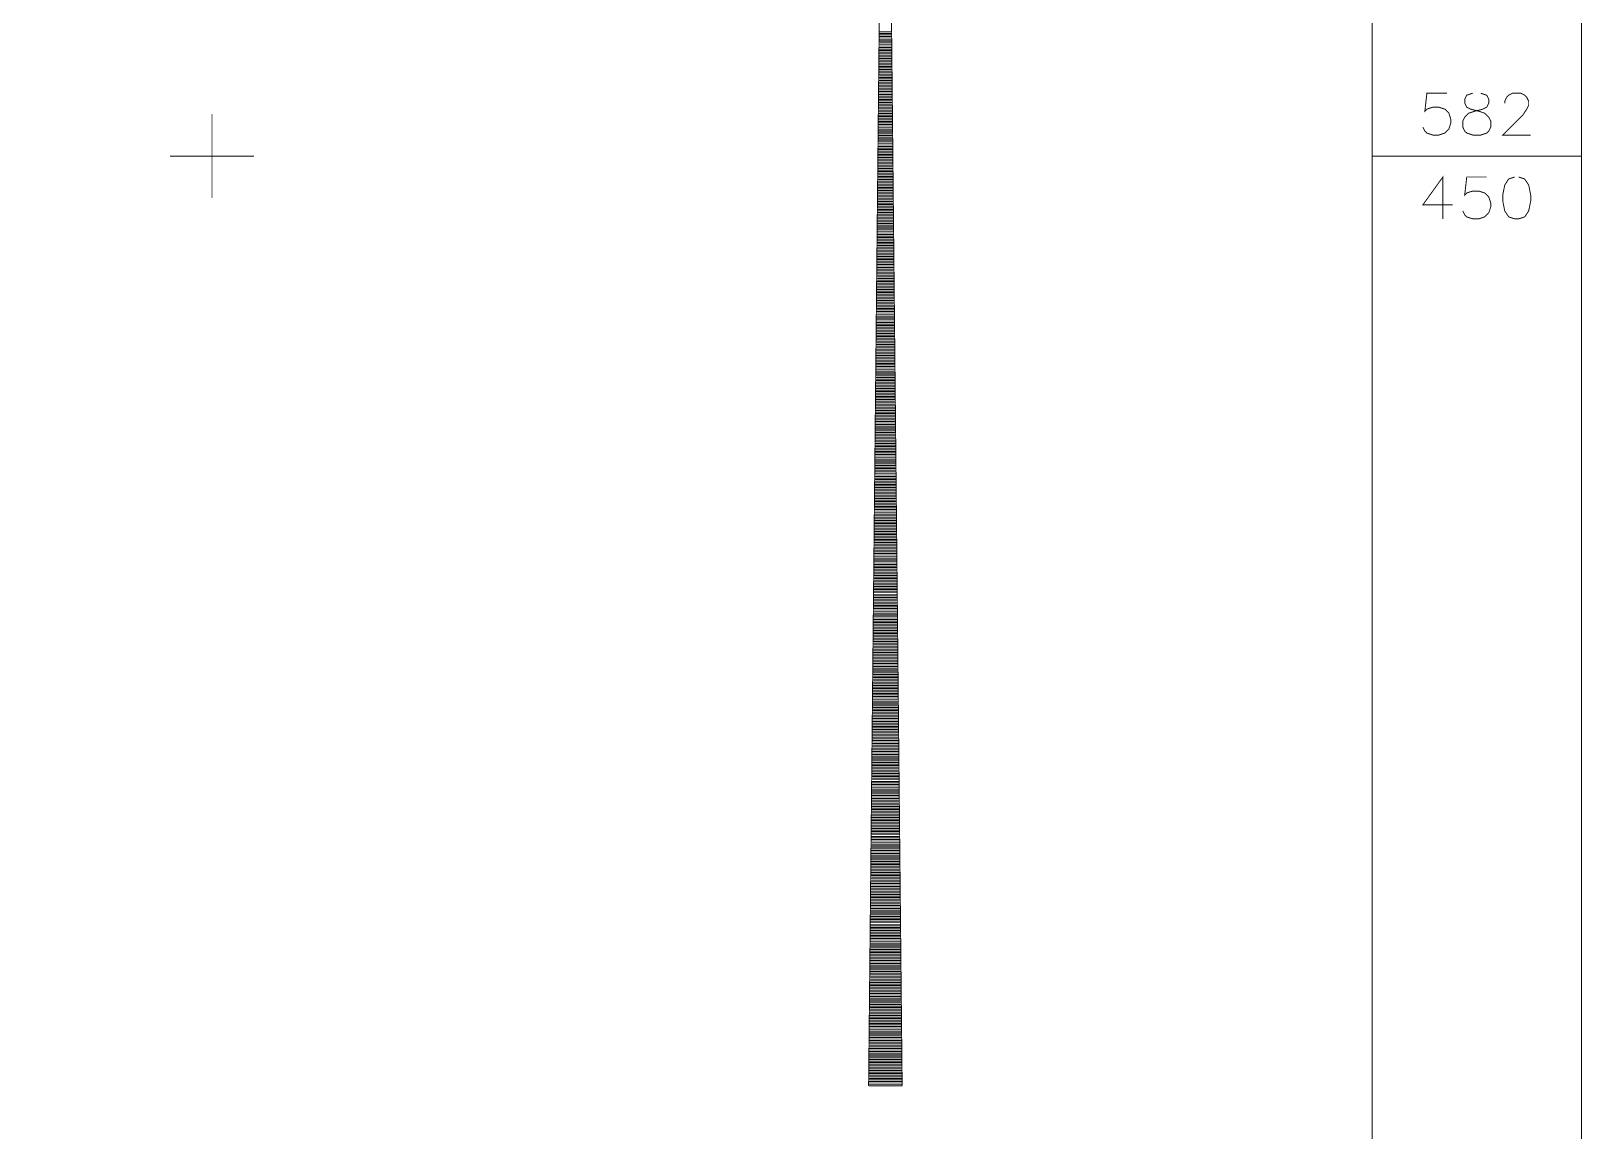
# Model space of a CAD drawing. Extents: x 489 to 720, y 1028 to 1176.
# Drawn here: x 544.17 to 562.69, y 1074.98 to 1088.12 of the extents above; entities that cross this region are included whole.
import ezdxf

# ---------------------------------------------------------------- set-up
doc = ezdxf.new("R2010")
doc.units = 0
doc.header["$MEASUREMENT"] = 0
doc.layers.add('1202', color=7, linetype='Continuous')
doc.layers.add('M1280', color=7, linetype='Continuous')

msp = doc.modelspace()

# ---------------------------------------------------------------- linework, layer by layer
at = {"layer": '1202', "color": 7, "linetype": 'Continuous', "ltscale": 0.045455, "const_width": 0.0112}
for points in [[(488.854, 1028.441), (562.687, 1028.441), (562.687, 1101.273), (488.854, 1101.273)], [(491.356, 1030.943), (560.185, 1030.943), (560.185, 1098.771), (491.356, 1098.771)], [(554.172, 1075.522), (554.372, 1095.533)], [(554.573, 1075.522), (554.373, 1095.533)], [(554.298, 1088.113), (554.447, 1088.113)], [(554.296, 1087.963), (554.448, 1087.963)], [(554.296, 1087.943), (554.448, 1087.943)], [(554.296, 1087.925), (554.449, 1087.925)], [(554.297, 1088.075), (554.447, 1088.075)], [(554.297, 1088.056), (554.447, 1088.056)], [(554.297, 1088.038), (554.448, 1088.038)], [(554.297, 1088.018), (554.448, 1088.018)], [(554.297, 1088), (554.448, 1088)], [(554.297, 1087.981), (554.448, 1087.981)], [(554.298, 1088.093), (554.447, 1088.093)], [(554.294, 1087.737), (554.45, 1087.737)], [(554.295, 1087.85), (554.449, 1087.85)], [(554.295, 1087.831), (554.449, 1087.831)], [(554.295, 1087.812), (554.45, 1087.812)], [(554.295, 1087.793), (554.45, 1087.793)], [(554.295, 1087.774), (554.45, 1087.774)], [(554.295, 1087.756), (554.45, 1087.756)], [(554.296, 1087.906), (554.449, 1087.906)], [(554.296, 1087.888), (554.449, 1087.888)], [(554.296, 1087.868), (554.449, 1087.868)], [(554.292, 1087.606), (554.452, 1087.606)], [(554.292, 1087.587), (554.453, 1087.587)], [(554.292, 1087.568), (554.453, 1087.568)], [(554.292, 1087.549), (554.453, 1087.549)], [(554.294, 1087.718), (554.45, 1087.718)], [(554.294, 1087.699), (554.452, 1087.699)], [(554.294, 1087.681), (554.452, 1087.681)], [(554.294, 1087.662), (554.452, 1087.662)], [(554.294, 1087.643), (554.452, 1087.643)], [(554.294, 1087.624), (554.452, 1087.624)], [(554.29, 1087.381), (554.454, 1087.381)], [(554.29, 1087.362), (554.455, 1087.362)], [(554.291, 1087.493), (554.453, 1087.493)], [(554.291, 1087.474), (554.454, 1087.474)], [(554.291, 1087.456), (554.454, 1087.456)], [(554.291, 1087.437), (554.454, 1087.437)], [(554.291, 1087.418), (554.454, 1087.418)], [(554.291, 1087.399), (554.454, 1087.399)], [(554.292, 1087.531), (554.453, 1087.531)], [(554.292, 1087.512), (554.453, 1087.512)], [(561.079, 1087.379), (560.84, 1087.379), (560.816, 1087.164), (560.84, 1087.188), (560.912, 1087.212), (560.983, 1087.212), (561.055, 1087.188), (561.103, 1087.14), (561.125, 1087.07), (561.125, 1087.022), (561.103, 1086.95), (561.055, 1086.903), (560.983, 1086.879), (560.912, 1086.879), (560.84, 1086.903), (560.816, 1086.926), (560.792, 1086.974)], [(561.388, 1087.379), (561.316, 1087.355), (561.292, 1087.307), (561.292, 1087.259), (561.316, 1087.212), (561.364, 1087.188), (561.46, 1087.164), (561.531, 1087.14), (561.579, 1087.093), (561.603, 1087.046), (561.603, 1086.974), (561.579, 1086.926), (561.555, 1086.903), (561.483, 1086.879), (561.388, 1086.879), (561.316, 1086.903), (561.292, 1086.926), (561.269, 1086.974), (561.269, 1087.046), (561.292, 1087.093), (561.34, 1087.14), (561.412, 1087.164), (561.507, 1087.188), (561.555, 1087.212), (561.579, 1087.259), (561.579, 1087.307), (561.555, 1087.355), (561.483, 1087.379)], [(561.77, 1087.259), (561.77, 1087.283), (561.794, 1087.331), (561.817, 1087.355), (561.865, 1087.379), (561.961, 1087.379), (562.008, 1087.355), (562.032, 1087.331), (562.056, 1087.283), (562.056, 1087.235), (562.032, 1087.188), (561.985, 1087.116), (561.746, 1086.879), (562.08, 1086.879)], [(554.289, 1087.267), (554.455, 1087.267)], [(554.289, 1087.249), (554.456, 1087.249)], [(554.289, 1087.23), (554.456, 1087.23)], [(554.289, 1087.212), (554.456, 1087.212)], [(554.289, 1087.192), (554.456, 1087.192)], [(554.289, 1087.174), (554.456, 1087.174)], [(554.29, 1087.343), (554.455, 1087.343)], [(554.29, 1087.324), (554.455, 1087.324)], [(554.29, 1087.305), (554.455, 1087.305)], [(554.29, 1087.287), (554.455, 1087.287)], [(546.33, 1087.129), (546.33, 1086.128)], [(554.287, 1087.042), (554.457, 1087.042)], [(554.287, 1087.024), (554.458, 1087.024)], [(554.287, 1087.005), (554.458, 1087.005)], [(554.287, 1086.987), (554.458, 1086.987)], [(554.288, 1087.155), (554.456, 1087.155)], [(554.288, 1087.137), (554.457, 1087.137)], [(554.288, 1087.117), (554.457, 1087.117)], [(554.288, 1087.099), (554.457, 1087.099)], [(554.288, 1087.08), (554.457, 1087.08)], [(554.288, 1087.062), (554.457, 1087.062)], [(554.285, 1086.817), (554.46, 1086.817)], [(554.286, 1086.93), (554.458, 1086.93)], [(554.286, 1086.912), (554.46, 1086.912)], [(554.286, 1086.892), (554.46, 1086.892)], [(554.286, 1086.874), (554.46, 1086.874)], [(554.286, 1086.855), (554.46, 1086.855)], [(554.286, 1086.835), (554.46, 1086.835)], [(554.287, 1086.967), (554.458, 1086.967)], [(554.287, 1086.949), (554.458, 1086.949)], [(546.831, 1086.628), (545.83, 1086.628)], [(554.283, 1086.705), (554.461, 1086.705)], [(554.283, 1086.685), (554.462, 1086.685)], [(554.283, 1086.667), (554.462, 1086.667)], [(554.283, 1086.648), (554.462, 1086.648)], [(554.283, 1086.63), (554.462, 1086.63)], [(554.285, 1086.798), (554.461, 1086.798)], [(554.285, 1086.78), (554.461, 1086.78)], [(554.285, 1086.76), (554.461, 1086.76)], [(554.285, 1086.742), (554.461, 1086.742)], [(554.285, 1086.723), (554.461, 1086.723)], [(560.185, 1086.628), (562.687, 1086.628)], [(554.281, 1086.48), (554.463, 1086.48)], [(554.281, 1086.46), (554.464, 1086.46)], [(554.281, 1086.442), (554.464, 1086.442)], [(554.282, 1086.592), (554.462, 1086.592)], [(554.282, 1086.573), (554.463, 1086.573)], [(554.282, 1086.555), (554.463, 1086.555)], [(554.282, 1086.535), (554.463, 1086.535)], [(554.282, 1086.517), (554.463, 1086.517)], [(554.282, 1086.498), (554.463, 1086.498)], [(554.283, 1086.61), (554.462, 1086.61)], [(554.279, 1086.254), (554.465, 1086.254)], [(554.28, 1086.367), (554.464, 1086.367)], [(554.28, 1086.348), (554.464, 1086.348)], [(554.28, 1086.329), (554.465, 1086.329)], [(554.28, 1086.31), (554.465, 1086.31)], [(554.28, 1086.291), (554.465, 1086.291)], [(554.28, 1086.273), (554.465, 1086.273)], [(554.281, 1086.423), (554.464, 1086.423)], [(554.281, 1086.405), (554.464, 1086.405)], [(554.281, 1086.385), (554.464, 1086.385)], [(561.031, 1085.878), (561.031, 1086.378), (560.792, 1086.045), (561.149, 1086.045)], [(561.555, 1086.378), (561.316, 1086.378), (561.292, 1086.163), (561.316, 1086.187), (561.388, 1086.21), (561.46, 1086.21), (561.531, 1086.187), (561.579, 1086.139), (561.603, 1086.068), (561.603, 1086.021), (561.579, 1085.949), (561.531, 1085.901), (561.46, 1085.878), (561.388, 1085.878), (561.316, 1085.901), (561.292, 1085.925), (561.269, 1085.973)], [(561.889, 1086.378), (561.817, 1086.354), (561.77, 1086.282), (561.746, 1086.163), (561.746, 1086.092), (561.77, 1085.973), (561.817, 1085.901), (561.889, 1085.878), (561.937, 1085.878), (562.008, 1085.901), (562.056, 1085.973), (562.08, 1086.092), (562.08, 1086.163), (562.056, 1086.282), (562.008, 1086.354), (561.937, 1086.378)], [(554.278, 1086.141), (554.466, 1086.141)], [(554.278, 1086.123), (554.466, 1086.123)], [(554.278, 1086.104), (554.467, 1086.104)], [(554.278, 1086.085), (554.467, 1086.085)], [(554.278, 1086.066), (554.467, 1086.066)], [(554.279, 1086.235), (554.465, 1086.235)], [(554.279, 1086.216), (554.466, 1086.216)], [(554.279, 1086.198), (554.466, 1086.198)], [(554.279, 1086.179), (554.466, 1086.179)], [(554.279, 1086.16), (554.466, 1086.16)], [(554.275, 1085.916), (554.469, 1085.916)], [(554.275, 1085.898), (554.469, 1085.898)], [(554.275, 1085.879), (554.47, 1085.879)], [(554.277, 1086.029), (554.467, 1086.029)], [(554.277, 1086.01), (554.467, 1086.01)], [(554.277, 1085.991), (554.469, 1085.991)], [(554.277, 1085.973), (554.469, 1085.973)], [(554.277, 1085.954), (554.469, 1085.954)], [(554.277, 1085.935), (554.469, 1085.935)], [(554.278, 1086.048), (554.467, 1086.048)], [(554.274, 1085.784), (554.47, 1085.784)], [(554.274, 1085.766), (554.471, 1085.766)], [(554.274, 1085.747), (554.471, 1085.747)], [(554.274, 1085.729), (554.471, 1085.729)], [(554.274, 1085.709), (554.471, 1085.709)], [(554.274, 1085.691), (554.471, 1085.691)], [(554.275, 1085.86), (554.47, 1085.86)], [(554.275, 1085.841), (554.47, 1085.841)], [(554.275, 1085.822), (554.47, 1085.822)], [(554.275, 1085.804), (554.47, 1085.804)], [(554.272, 1085.559), (554.472, 1085.559)], [(554.272, 1085.541), (554.473, 1085.541)], [(554.272, 1085.522), (554.473, 1085.522)], [(554.273, 1085.672), (554.471, 1085.672)], [(554.273, 1085.654), (554.472, 1085.654)], [(554.273, 1085.634), (554.472, 1085.634)], [(554.273, 1085.616), (554.472, 1085.616)], [(554.273, 1085.597), (554.472, 1085.597)], [(554.273, 1085.579), (554.472, 1085.579)], [(554.27, 1085.334), (554.474, 1085.334)], [(554.271, 1085.447), (554.473, 1085.447)], [(554.271, 1085.429), (554.474, 1085.429)], [(554.271, 1085.409), (554.474, 1085.409)], [(554.271, 1085.391), (554.474, 1085.391)], [(554.271, 1085.372), (554.474, 1085.372)], [(554.271, 1085.354), (554.474, 1085.354)], [(554.272, 1085.504), (554.473, 1085.504)], [(554.272, 1085.484), (554.473, 1085.484)], [(554.272, 1085.466), (554.473, 1085.466)], [(554.269, 1085.222), (554.475, 1085.222)], [(554.269, 1085.203), (554.477, 1085.203)], [(554.269, 1085.184), (554.477, 1085.184)], [(554.269, 1085.165), (554.477, 1085.165)], [(554.269, 1085.147), (554.477, 1085.147)], [(554.27, 1085.315), (554.475, 1085.315)], [(554.27, 1085.297), (554.475, 1085.297)], [(554.27, 1085.278), (554.475, 1085.278)], [(554.27, 1085.259), (554.475, 1085.259)], [(554.27, 1085.24), (554.475, 1085.24)], [(554.266, 1084.997), (554.478, 1084.997)], [(554.266, 1084.978), (554.479, 1084.978)], [(554.266, 1084.959), (554.479, 1084.959)], [(554.267, 1085.109), (554.477, 1085.109)], [(554.267, 1085.09), (554.478, 1085.09)], [(554.267, 1085.072), (554.478, 1085.072)], [(554.267, 1085.053), (554.478, 1085.053)], [(554.267, 1085.034), (554.478, 1085.034)], [(554.267, 1085.015), (554.478, 1085.015)], [(554.269, 1085.128), (554.477, 1085.128)], [(554.264, 1084.771), (554.48, 1084.771)], [(554.265, 1084.884), (554.479, 1084.884)], [(554.265, 1084.865), (554.48, 1084.865)], [(554.265, 1084.847), (554.48, 1084.847)], [(554.265, 1084.828), (554.48, 1084.828)], [(554.265, 1084.808), (554.48, 1084.808)], [(554.265, 1084.79), (554.48, 1084.79)], [(554.266, 1084.94), (554.479, 1084.94)], [(554.266, 1084.922), (554.479, 1084.922)], [(554.266, 1084.903), (554.479, 1084.903)], [(554.263, 1084.658), (554.481, 1084.658)], [(554.263, 1084.64), (554.482, 1084.64)], [(554.263, 1084.621), (554.482, 1084.621)], [(554.263, 1084.603), (554.482, 1084.603)], [(554.263, 1084.583), (554.482, 1084.583)], [(554.264, 1084.753), (554.481, 1084.753)], [(554.264, 1084.733), (554.481, 1084.733)], [(554.264, 1084.715), (554.481, 1084.715)], [(554.264, 1084.696), (554.481, 1084.696)], [(554.264, 1084.678), (554.481, 1084.678)], [(554.261, 1084.433), (554.483, 1084.433)], [(554.261, 1084.415), (554.483, 1084.415)], [(554.261, 1084.396), (554.485, 1084.396)], [(554.262, 1084.546), (554.482, 1084.546)], [(554.262, 1084.528), (554.482, 1084.528)], [(554.262, 1084.508), (554.483, 1084.508)], [(554.262, 1084.49), (554.483, 1084.49)], [(554.262, 1084.471), (554.483, 1084.471)], [(554.262, 1084.453), (554.483, 1084.453)], [(554.263, 1084.565), (554.482, 1084.565)], [(554.258, 1084.208), (554.486, 1084.208)], [(554.26, 1084.321), (554.485, 1084.321)], [(554.26, 1084.301), (554.485, 1084.301)], [(554.26, 1084.283), (554.486, 1084.283)], [(554.26, 1084.264), (554.486, 1084.264)], [(554.26, 1084.246), (554.486, 1084.246)], [(554.26, 1084.226), (554.486, 1084.226)], [(554.261, 1084.378), (554.485, 1084.378)], [(554.261, 1084.358), (554.485, 1084.358)], [(554.261, 1084.339), (554.485, 1084.339)], [(554.257, 1084.096), (554.487, 1084.096)], [(554.257, 1084.076), (554.487, 1084.076)], [(554.257, 1084.058), (554.488, 1084.058)], [(554.257, 1084.039), (554.488, 1084.039)], [(554.258, 1084.189), (554.486, 1084.189)], [(554.258, 1084.171), (554.487, 1084.171)], [(554.258, 1084.151), (554.487, 1084.151)], [(554.258, 1084.133), (554.487, 1084.133)], [(554.258, 1084.114), (554.487, 1084.114)], [(554.255, 1083.851), (554.489, 1083.851)], [(554.256, 1083.964), (554.488, 1083.964)], [(554.256, 1083.946), (554.489, 1083.946)], [(554.256, 1083.926), (554.489, 1083.926)], [(554.256, 1083.908), (554.489, 1083.908)], [(554.256, 1083.889), (554.489, 1083.889)], [(554.256, 1083.871), (554.489, 1083.871)], [(554.257, 1084.021), (554.488, 1084.021)], [(554.257, 1084.001), (554.488, 1084.001)], [(554.257, 1083.983), (554.488, 1083.983)], [(554.254, 1083.739), (554.49, 1083.739)], [(554.254, 1083.72), (554.491, 1083.72)], [(554.254, 1083.701), (554.491, 1083.701)], [(554.254, 1083.682), (554.491, 1083.682)], [(554.254, 1083.664), (554.491, 1083.664)], [(554.255, 1083.832), (554.49, 1083.832)], [(554.255, 1083.814), (554.49, 1083.814)], [(554.255, 1083.795), (554.49, 1083.795)], [(554.255, 1083.776), (554.49, 1083.776)], [(554.255, 1083.757), (554.49, 1083.757)], [(554.252, 1083.514), (554.492, 1083.514)], [(554.252, 1083.495), (554.494, 1083.495)], [(554.252, 1083.476), (554.494, 1083.476)], [(554.253, 1083.626), (554.491, 1083.626)], [(554.253, 1083.607), (554.492, 1083.607)], [(554.253, 1083.589), (554.492, 1083.589)], [(554.253, 1083.57), (554.492, 1083.57)], [(554.253, 1083.551), (554.492, 1083.551)], [(554.253, 1083.532), (554.492, 1083.532)], [(554.254, 1083.645), (554.491, 1083.645)], [(554.249, 1083.288), (554.495, 1083.288)], [(554.25, 1083.401), (554.494, 1083.401)], [(554.25, 1083.382), (554.495, 1083.382)], [(554.25, 1083.364), (554.495, 1083.364)], [(554.25, 1083.345), (554.495, 1083.345)], [(554.25, 1083.325), (554.495, 1083.325)], [(554.25, 1083.307), (554.495, 1083.307)], [(554.252, 1083.457), (554.494, 1083.457)], [(554.252, 1083.439), (554.494, 1083.439)], [(554.252, 1083.42), (554.494, 1083.42)], [(554.248, 1083.175), (554.496, 1083.175)], [(554.248, 1083.157), (554.497, 1083.157)], [(554.248, 1083.138), (554.497, 1083.138)], [(554.248, 1083.12), (554.497, 1083.12)], [(554.248, 1083.1), (554.497, 1083.1)], [(554.249, 1083.27), (554.496, 1083.27)], [(554.249, 1083.25), (554.496, 1083.25)], [(554.249, 1083.232), (554.496, 1083.232)], [(554.249, 1083.213), (554.496, 1083.213)], [(554.249, 1083.195), (554.496, 1083.195)], [(554.246, 1082.95), (554.498, 1082.95)], [(554.246, 1082.932), (554.499, 1082.932)], [(554.246, 1082.913), (554.499, 1082.913)], [(554.247, 1083.063), (554.497, 1083.063)], [(554.247, 1083.045), (554.498, 1083.045)], [(554.247, 1083.025), (554.498, 1083.025)], [(554.247, 1083.007), (554.498, 1083.007)], [(554.247, 1082.988), (554.498, 1082.988)], [(554.247, 1082.97), (554.498, 1082.97)], [(554.248, 1083.082), (554.497, 1083.082)], [(554.245, 1082.838), (554.499, 1082.838)], [(554.245, 1082.818), (554.499, 1082.818)], [(554.245, 1082.8), (554.5, 1082.8)], [(554.245, 1082.781), (554.5, 1082.781)], [(554.245, 1082.763), (554.5, 1082.763)], [(554.245, 1082.743), (554.5, 1082.743)], [(554.246, 1082.895), (554.499, 1082.895)], [(554.246, 1082.875), (554.499, 1082.875)], [(554.246, 1082.857), (554.499, 1082.857)], [(554.242, 1082.613), (554.502, 1082.613)], [(554.242, 1082.593), (554.502, 1082.593)], [(554.242, 1082.575), (554.503, 1082.575)], [(554.242, 1082.556), (554.503, 1082.556)], [(554.244, 1082.725), (554.5, 1082.725)], [(554.244, 1082.706), (554.5, 1082.706)], [(554.244, 1082.688), (554.502, 1082.688)], [(554.244, 1082.668), (554.502, 1082.668)], [(554.244, 1082.65), (554.502, 1082.65)], [(554.244, 1082.631), (554.502, 1082.631)], [(554.24, 1082.388), (554.504, 1082.388)], [(554.24, 1082.368), (554.504, 1082.368)], [(554.241, 1082.5), (554.503, 1082.5)], [(554.241, 1082.481), (554.503, 1082.481)], [(554.241, 1082.463), (554.504, 1082.463)], [(554.241, 1082.443), (554.504, 1082.443)], [(554.241, 1082.425), (554.504, 1082.425)], [(554.241, 1082.406), (554.504, 1082.406)], [(554.242, 1082.538), (554.503, 1082.538)], [(554.242, 1082.518), (554.503, 1082.518)], [(554.239, 1082.256), (554.505, 1082.256)], [(554.239, 1082.237), (554.506, 1082.237)], [(554.239, 1082.218), (554.506, 1082.218)], [(554.239, 1082.199), (554.506, 1082.199)], [(554.239, 1082.181), (554.506, 1082.181)], [(554.24, 1082.35), (554.505, 1082.35)], [(554.24, 1082.331), (554.505, 1082.331)], [(554.24, 1082.312), (554.505, 1082.312)], [(554.24, 1082.293), (554.505, 1082.293)], [(554.24, 1082.274), (554.505, 1082.274)], [(554.237, 1082.031), (554.507, 1082.031)], [(554.237, 1082.012), (554.508, 1082.012)], [(554.237, 1081.993), (554.508, 1081.993)], [(554.238, 1082.143), (554.506, 1082.143)], [(554.238, 1082.124), (554.507, 1082.124)], [(554.238, 1082.106), (554.507, 1082.106)], [(554.238, 1082.087), (554.507, 1082.087)], [(554.238, 1082.068), (554.507, 1082.068)], [(554.238, 1082.049), (554.507, 1082.049)], [(554.239, 1082.162), (554.506, 1082.162)], [(554.235, 1081.805), (554.51, 1081.805)], [(554.236, 1081.918), (554.508, 1081.918)], [(554.236, 1081.899), (554.51, 1081.899)], [(554.236, 1081.881), (554.51, 1081.881)], [(554.236, 1081.862), (554.51, 1081.862)], [(554.236, 1081.842), (554.51, 1081.842)], [(554.236, 1081.824), (554.51, 1081.824)], [(554.237, 1081.974), (554.508, 1081.974)], [(554.237, 1081.956), (554.508, 1081.956)], [(554.237, 1081.937), (554.508, 1081.937)], [(554.233, 1081.692), (554.511, 1081.692)], [(554.233, 1081.674), (554.512, 1081.674)], [(554.233, 1081.655), (554.512, 1081.655)], [(554.233, 1081.637), (554.512, 1081.637)], [(554.233, 1081.617), (554.512, 1081.617)], [(554.235, 1081.787), (554.511, 1081.787)], [(554.235, 1081.767), (554.511, 1081.767)], [(554.235, 1081.749), (554.511, 1081.749)], [(554.235, 1081.73), (554.511, 1081.73)], [(554.235, 1081.712), (554.511, 1081.712)], [(554.231, 1081.467), (554.513, 1081.467)], [(554.231, 1081.449), (554.514, 1081.449)], [(554.231, 1081.43), (554.514, 1081.43)], [(554.232, 1081.58), (554.512, 1081.58)], [(554.232, 1081.562), (554.513, 1081.562)], [(554.232, 1081.542), (554.513, 1081.542)], [(554.232, 1081.524), (554.513, 1081.524)], [(554.232, 1081.505), (554.513, 1081.505)], [(554.232, 1081.487), (554.513, 1081.487)], [(554.233, 1081.599), (554.512, 1081.599)], [(554.23, 1081.355), (554.514, 1081.355)], [(554.23, 1081.335), (554.515, 1081.335)], [(554.23, 1081.317), (554.515, 1081.317)], [(554.23, 1081.298), (554.515, 1081.298)], [(554.23, 1081.28), (554.515, 1081.28)], [(554.23, 1081.26), (554.515, 1081.26)], [(554.231, 1081.412), (554.514, 1081.412)], [(554.231, 1081.392), (554.514, 1081.392)], [(554.231, 1081.374), (554.514, 1081.374)], [(554.228, 1081.13), (554.516, 1081.13)], [(554.228, 1081.11), (554.516, 1081.11)], [(554.228, 1081.092), (554.517, 1081.092)], [(554.228, 1081.073), (554.517, 1081.073)], [(554.229, 1081.242), (554.515, 1081.242)], [(554.229, 1081.223), (554.516, 1081.223)], [(554.229, 1081.205), (554.516, 1081.205)], [(554.229, 1081.185), (554.516, 1081.185)], [(554.229, 1081.167), (554.516, 1081.167)], [(554.229, 1081.148), (554.516, 1081.148)], [(554.225, 1080.905), (554.519, 1080.905)], [(554.225, 1080.885), (554.519, 1080.885)], [(554.227, 1081.017), (554.517, 1081.017)], [(554.227, 1080.998), (554.517, 1080.998)], [(554.227, 1080.98), (554.519, 1080.98)], [(554.227, 1080.96), (554.519, 1080.96)], [(554.227, 1080.942), (554.519, 1080.942)], [(554.227, 1080.923), (554.519, 1080.923)], [(554.228, 1081.055), (554.517, 1081.055)], [(554.228, 1081.035), (554.517, 1081.035)], [(554.224, 1080.791), (554.52, 1080.791)], [(554.224, 1080.773), (554.52, 1080.773)], [(554.224, 1080.754), (554.521, 1080.754)], [(554.224, 1080.735), (554.521, 1080.735)], [(554.224, 1080.716), (554.521, 1080.716)], [(554.224, 1080.698), (554.521, 1080.698)], [(554.225, 1080.867), (554.52, 1080.867)], [(554.225, 1080.848), (554.52, 1080.848)], [(554.225, 1080.829), (554.52, 1080.829)], [(554.225, 1080.81), (554.52, 1080.81)], [(554.222, 1080.566), (554.522, 1080.566)], [(554.222, 1080.548), (554.522, 1080.548)], [(554.222, 1080.529), (554.523, 1080.529)], [(554.222, 1080.51), (554.523, 1080.51)], [(554.223, 1080.679), (554.521, 1080.679)], [(554.223, 1080.66), (554.521, 1080.66)], [(554.223, 1080.641), (554.522, 1080.641)], [(554.223, 1080.623), (554.522, 1080.623)], [(554.223, 1080.604), (554.522, 1080.604)], [(554.223, 1080.585), (554.522, 1080.585)], [(554.22, 1080.322), (554.524, 1080.322)], [(554.221, 1080.435), (554.523, 1080.435)], [(554.221, 1080.416), (554.524, 1080.416)], [(554.221, 1080.398), (554.524, 1080.398)], [(554.221, 1080.379), (554.524, 1080.379)], [(554.221, 1080.36), (554.524, 1080.36)], [(554.221, 1080.341), (554.524, 1080.341)], [(554.222, 1080.491), (554.523, 1080.491)], [(554.222, 1080.473), (554.523, 1080.473)], [(554.222, 1080.454), (554.523, 1080.454)], [(554.219, 1080.209), (554.525, 1080.209)], [(554.219, 1080.191), (554.527, 1080.191)], [(554.219, 1080.172), (554.527, 1080.172)], [(554.219, 1080.154), (554.527, 1080.154)], [(554.219, 1080.134), (554.527, 1080.134)], [(554.22, 1080.304), (554.525, 1080.304)], [(554.22, 1080.284), (554.525, 1080.284)], [(554.22, 1080.266), (554.525, 1080.266)], [(554.22, 1080.247), (554.525, 1080.247)], [(554.22, 1080.229), (554.525, 1080.229)], [(554.216, 1079.984), (554.528, 1079.984)], [(554.216, 1079.966), (554.529, 1079.966)], [(554.217, 1080.097), (554.527, 1080.097)], [(554.217, 1080.079), (554.528, 1080.079)], [(554.217, 1080.059), (554.528, 1080.059)], [(554.217, 1080.041), (554.528, 1080.041)], [(554.217, 1080.022), (554.528, 1080.022)], [(554.217, 1080.004), (554.528, 1080.004)], [(554.219, 1080.116), (554.527, 1080.116)], [(554.215, 1079.872), (554.529, 1079.872)], [(554.215, 1079.853), (554.53, 1079.853)], [(554.215, 1079.834), (554.53, 1079.834)], [(554.215, 1079.815), (554.53, 1079.815)], [(554.215, 1079.797), (554.53, 1079.797)], [(554.215, 1079.778), (554.53, 1079.778)], [(554.216, 1079.947), (554.529, 1079.947)], [(554.216, 1079.929), (554.529, 1079.929)], [(554.216, 1079.909), (554.529, 1079.909)], [(554.216, 1079.891), (554.529, 1079.891)], [(554.213, 1079.647), (554.531, 1079.647)], [(554.213, 1079.628), (554.532, 1079.628)], [(554.213, 1079.609), (554.532, 1079.609)], [(554.213, 1079.59), (554.532, 1079.59)], [(554.214, 1079.759), (554.53, 1079.759)], [(554.214, 1079.74), (554.531, 1079.74)], [(554.214, 1079.722), (554.531, 1079.722)], [(554.214, 1079.703), (554.531, 1079.703)], [(554.214, 1079.684), (554.531, 1079.684)], [(554.214, 1079.665), (554.531, 1079.665)], [(554.211, 1079.422), (554.533, 1079.422)], [(554.211, 1079.403), (554.533, 1079.403)], [(554.212, 1079.534), (554.532, 1079.534)], [(554.212, 1079.515), (554.533, 1079.515)], [(554.212, 1079.497), (554.533, 1079.497)], [(554.212, 1079.478), (554.533, 1079.478)], [(554.212, 1079.459), (554.533, 1079.459)], [(554.212, 1079.44), (554.533, 1079.44)], [(554.213, 1079.572), (554.532, 1079.572)], [(554.213, 1079.553), (554.532, 1079.553)], [(554.21, 1079.308), (554.535, 1079.308)], [(554.21, 1079.29), (554.535, 1079.29)], [(554.21, 1079.271), (554.536, 1079.271)], [(554.21, 1079.253), (554.536, 1079.253)], [(554.21, 1079.233), (554.536, 1079.233)], [(554.21, 1079.215), (554.536, 1079.215)], [(554.211, 1079.384), (554.535, 1079.384)], [(554.211, 1079.365), (554.535, 1079.365)], [(554.211, 1079.346), (554.535, 1079.346)], [(554.211, 1079.328), (554.535, 1079.328)], [(554.207, 1079.083), (554.537, 1079.083)], [(554.207, 1079.065), (554.537, 1079.065)], [(554.207, 1079.046), (554.538, 1079.046)], [(554.207, 1079.028), (554.538, 1079.028)], [(554.208, 1079.196), (554.536, 1079.196)], [(554.208, 1079.178), (554.536, 1079.178)], [(554.208, 1079.158), (554.537, 1079.158)], [(554.208, 1079.14), (554.537, 1079.14)], [(554.208, 1079.121), (554.537, 1079.121)], [(554.208, 1079.103), (554.537, 1079.103)], [(554.205, 1078.858), (554.539, 1078.858)], [(554.205, 1078.839), (554.539, 1078.839)], [(554.206, 1078.971), (554.538, 1078.971)], [(554.206, 1078.953), (554.538, 1078.953)], [(554.206, 1078.933), (554.539, 1078.933)], [(554.206, 1078.915), (554.539, 1078.915)], [(554.206, 1078.896), (554.539, 1078.896)], [(554.206, 1078.878), (554.539, 1078.878)], [(554.207, 1079.008), (554.538, 1079.008)], [(554.207, 1078.99), (554.538, 1078.99)], [(554.204, 1078.726), (554.54, 1078.726)], [(554.204, 1078.708), (554.541, 1078.708)], [(554.204, 1078.689), (554.541, 1078.689)], [(554.204, 1078.671), (554.541, 1078.671)], [(554.204, 1078.651), (554.541, 1078.651)], [(554.205, 1078.821), (554.54, 1078.821)], [(554.205, 1078.801), (554.54, 1078.801)], [(554.205, 1078.783), (554.54, 1078.783)], [(554.205, 1078.764), (554.54, 1078.764)], [(554.205, 1078.746), (554.54, 1078.746)], [(554.202, 1078.501), (554.542, 1078.501)], [(554.202, 1078.483), (554.544, 1078.483)], [(554.203, 1078.614), (554.541, 1078.614)], [(554.203, 1078.596), (554.542, 1078.596)], [(554.203, 1078.576), (554.542, 1078.576)], [(554.203, 1078.558), (554.542, 1078.558)], [(554.203, 1078.539), (554.542, 1078.539)], [(554.203, 1078.521), (554.542, 1078.521)], [(554.204, 1078.633), (554.541, 1078.633)], [(554.2, 1078.389), (554.544, 1078.389)], [(554.2, 1078.371), (554.545, 1078.371)], [(554.2, 1078.351), (554.545, 1078.351)], [(554.2, 1078.332), (554.545, 1078.332)], [(554.2, 1078.314), (554.545, 1078.314)], [(554.2, 1078.295), (554.545, 1078.295)], [(554.202, 1078.464), (554.544, 1078.464)], [(554.202, 1078.446), (554.544, 1078.446)], [(554.202, 1078.426), (554.544, 1078.426)], [(554.202, 1078.408), (554.544, 1078.408)], [(554.198, 1078.164), (554.546, 1078.164)], [(554.198, 1078.145), (554.547, 1078.145)], [(554.198, 1078.126), (554.547, 1078.126)], [(554.198, 1078.107), (554.547, 1078.107)], [(554.199, 1078.276), (554.545, 1078.276)], [(554.199, 1078.257), (554.546, 1078.257)], [(554.199, 1078.239), (554.546, 1078.239)], [(554.199, 1078.22), (554.546, 1078.22)], [(554.199, 1078.201), (554.546, 1078.201)], [(554.199, 1078.182), (554.546, 1078.182)], [(554.196, 1077.939), (554.548, 1077.939)], [(554.196, 1077.92), (554.549, 1077.92)], [(554.197, 1078.051), (554.547, 1078.051)], [(554.197, 1078.032), (554.548, 1078.032)], [(554.197, 1078.014), (554.548, 1078.014)], [(554.197, 1077.995), (554.548, 1077.995)], [(554.197, 1077.976), (554.548, 1077.976)], [(554.197, 1077.957), (554.548, 1077.957)], [(554.198, 1078.089), (554.547, 1078.089)], [(554.198, 1078.07), (554.547, 1078.07)], [(554.195, 1077.825), (554.549, 1077.825)], [(554.195, 1077.807), (554.55, 1077.807)], [(554.195, 1077.788), (554.55, 1077.788)], [(554.195, 1077.77), (554.55, 1077.77)], [(554.195, 1077.75), (554.55, 1077.75)], [(554.195, 1077.732), (554.55, 1077.732)], [(554.196, 1077.901), (554.549, 1077.901)], [(554.196, 1077.882), (554.549, 1077.882)], [(554.196, 1077.864), (554.549, 1077.864)], [(554.196, 1077.845), (554.549, 1077.845)], [(554.192, 1077.6), (554.552, 1077.6)], [(554.192, 1077.582), (554.552, 1077.582)], [(554.192, 1077.563), (554.553, 1077.563)], [(554.192, 1077.545), (554.553, 1077.545)], [(554.194, 1077.713), (554.55, 1077.713)], [(554.194, 1077.695), (554.55, 1077.695)], [(554.194, 1077.675), (554.552, 1077.675)], [(554.194, 1077.657), (554.552, 1077.657)], [(554.194, 1077.638), (554.552, 1077.638)], [(554.194, 1077.62), (554.552, 1077.62)], [(554.19, 1077.375), (554.554, 1077.375)], [(554.19, 1077.356), (554.554, 1077.356)], [(554.191, 1077.488), (554.553, 1077.488)], [(554.191, 1077.47), (554.553, 1077.47)], [(554.191, 1077.45), (554.554, 1077.45)], [(554.191, 1077.432), (554.554, 1077.432)], [(554.191, 1077.413), (554.554, 1077.413)], [(554.191, 1077.395), (554.554, 1077.395)], [(554.192, 1077.525), (554.553, 1077.525)], [(554.192, 1077.507), (554.553, 1077.507)], [(554.189, 1077.263), (554.555, 1077.263)], [(554.189, 1077.243), (554.555, 1077.243)], [(554.189, 1077.225), (554.556, 1077.225)], [(554.189, 1077.206), (554.556, 1077.206)], [(554.189, 1077.188), (554.556, 1077.188)], [(554.19, 1077.338), (554.555, 1077.338)], [(554.19, 1077.318), (554.555, 1077.318)], [(554.19, 1077.3), (554.555, 1077.3)], [(554.19, 1077.281), (554.555, 1077.281)], [(554.187, 1077.038), (554.557, 1077.038)], [(554.187, 1077.018), (554.557, 1077.018)], [(554.187, 1077), (554.558, 1077)], [(554.188, 1077.15), (554.556, 1077.15)], [(554.188, 1077.131), (554.556, 1077.131)], [(554.188, 1077.113), (554.557, 1077.113)], [(554.188, 1077.093), (554.557, 1077.093)], [(554.188, 1077.075), (554.557, 1077.075)], [(554.188, 1077.056), (554.557, 1077.056)], [(554.189, 1077.168), (554.556, 1077.168)], [(554.186, 1076.906), (554.558, 1076.906)], [(554.186, 1076.888), (554.56, 1076.888)], [(554.186, 1076.868), (554.56, 1076.868)], [(554.186, 1076.849), (554.56, 1076.849)], [(554.186, 1076.831), (554.56, 1076.831)], [(554.186, 1076.812), (554.56, 1076.812)], [(554.187, 1076.981), (554.558, 1076.981)], [(554.187, 1076.963), (554.558, 1076.963)], [(554.187, 1076.943), (554.558, 1076.943)], [(554.187, 1076.925), (554.558, 1076.925)], [(554.183, 1076.681), (554.561, 1076.681)], [(554.183, 1076.662), (554.562, 1076.662)], [(554.183, 1076.643), (554.562, 1076.643)], [(554.183, 1076.624), (554.562, 1076.624)], [(554.185, 1076.793), (554.56, 1076.793)], [(554.185, 1076.774), (554.561, 1076.774)], [(554.185, 1076.756), (554.561, 1076.756)], [(554.185, 1076.737), (554.561, 1076.737)], [(554.185, 1076.718), (554.561, 1076.718)], [(554.185, 1076.699), (554.561, 1076.699)], [(554.181, 1076.456), (554.563, 1076.456)], [(554.181, 1076.437), (554.564, 1076.437)], [(554.182, 1076.568), (554.562, 1076.568)], [(554.182, 1076.549), (554.563, 1076.549)], [(554.182, 1076.531), (554.563, 1076.531)], [(554.182, 1076.512), (554.563, 1076.512)], [(554.182, 1076.493), (554.563, 1076.493)], [(554.182, 1076.474), (554.563, 1076.474)], [(554.183, 1076.606), (554.562, 1076.606)], [(554.183, 1076.587), (554.562, 1076.587)], [(554.18, 1076.342), (554.564, 1076.342)], [(554.18, 1076.324), (554.565, 1076.324)], [(554.18, 1076.305), (554.565, 1076.305)], [(554.18, 1076.287), (554.565, 1076.287)], [(554.18, 1076.267), (554.565, 1076.267)], [(554.18, 1076.249), (554.565, 1076.249)], [(554.181, 1076.418), (554.564, 1076.418)], [(554.181, 1076.399), (554.564, 1076.399)], [(554.181, 1076.381), (554.564, 1076.381)], [(554.181, 1076.362), (554.564, 1076.362)], [(554.178, 1076.117), (554.566, 1076.117)], [(554.178, 1076.099), (554.567, 1076.099)], [(554.178, 1076.08), (554.567, 1076.08)], [(554.178, 1076.062), (554.567, 1076.062)], [(554.179, 1076.23), (554.565, 1076.23)], [(554.179, 1076.212), (554.566, 1076.212)], [(554.179, 1076.192), (554.566, 1076.192)], [(554.179, 1076.174), (554.566, 1076.174)], [(554.179, 1076.155), (554.566, 1076.155)], [(554.179, 1076.137), (554.566, 1076.137)], [(554.175, 1075.892), (554.569, 1075.892)], [(554.175, 1075.874), (554.569, 1075.874)], [(554.177, 1076.005), (554.567, 1076.005)], [(554.177, 1075.987), (554.567, 1075.987)], [(554.177, 1075.967), (554.569, 1075.967)], [(554.177, 1075.949), (554.569, 1075.949)], [(554.177, 1075.93), (554.569, 1075.93)], [(554.177, 1075.912), (554.569, 1075.912)], [(554.178, 1076.042), (554.567, 1076.042)], [(554.178, 1076.024), (554.567, 1076.024)], [(554.174, 1075.78), (554.57, 1075.78)], [(554.174, 1075.76), (554.57, 1075.76)], [(554.174, 1075.742), (554.571, 1075.742)], [(554.174, 1075.723), (554.571, 1075.723)], [(554.174, 1075.705), (554.571, 1075.705)], [(554.175, 1075.855), (554.57, 1075.855)], [(554.175, 1075.835), (554.57, 1075.835)], [(554.175, 1075.817), (554.57, 1075.817)], [(554.175, 1075.798), (554.57, 1075.798)], [(554.172, 1075.555), (554.572, 1075.555)], [(554.172, 1075.535), (554.572, 1075.535)], [(554.172, 1075.522), (554.372, 1075.522), (554.573, 1075.522)], [(554.173, 1075.667), (554.571, 1075.667)], [(554.173, 1075.648), (554.571, 1075.648)], [(554.173, 1075.63), (554.572, 1075.63)], [(554.173, 1075.61), (554.572, 1075.61)], [(554.173, 1075.592), (554.572, 1075.592)], [(554.173, 1075.573), (554.572, 1075.573)], [(554.174, 1075.685), (554.571, 1075.685)]]:
    msp.add_lwpolyline(points, dxfattribs=at)
at = {"layer": 'M1280', "color": 7, "linetype": 'Continuous', "ltscale": 0.045455, "const_width": 0.0112}
msp.add_lwpolyline([(491.356, 1030.943), (560.185, 1030.943), (560.185, 1098.771), (491.356, 1098.771)], dxfattribs=at)

doc.saveas('drawing.dxf')
